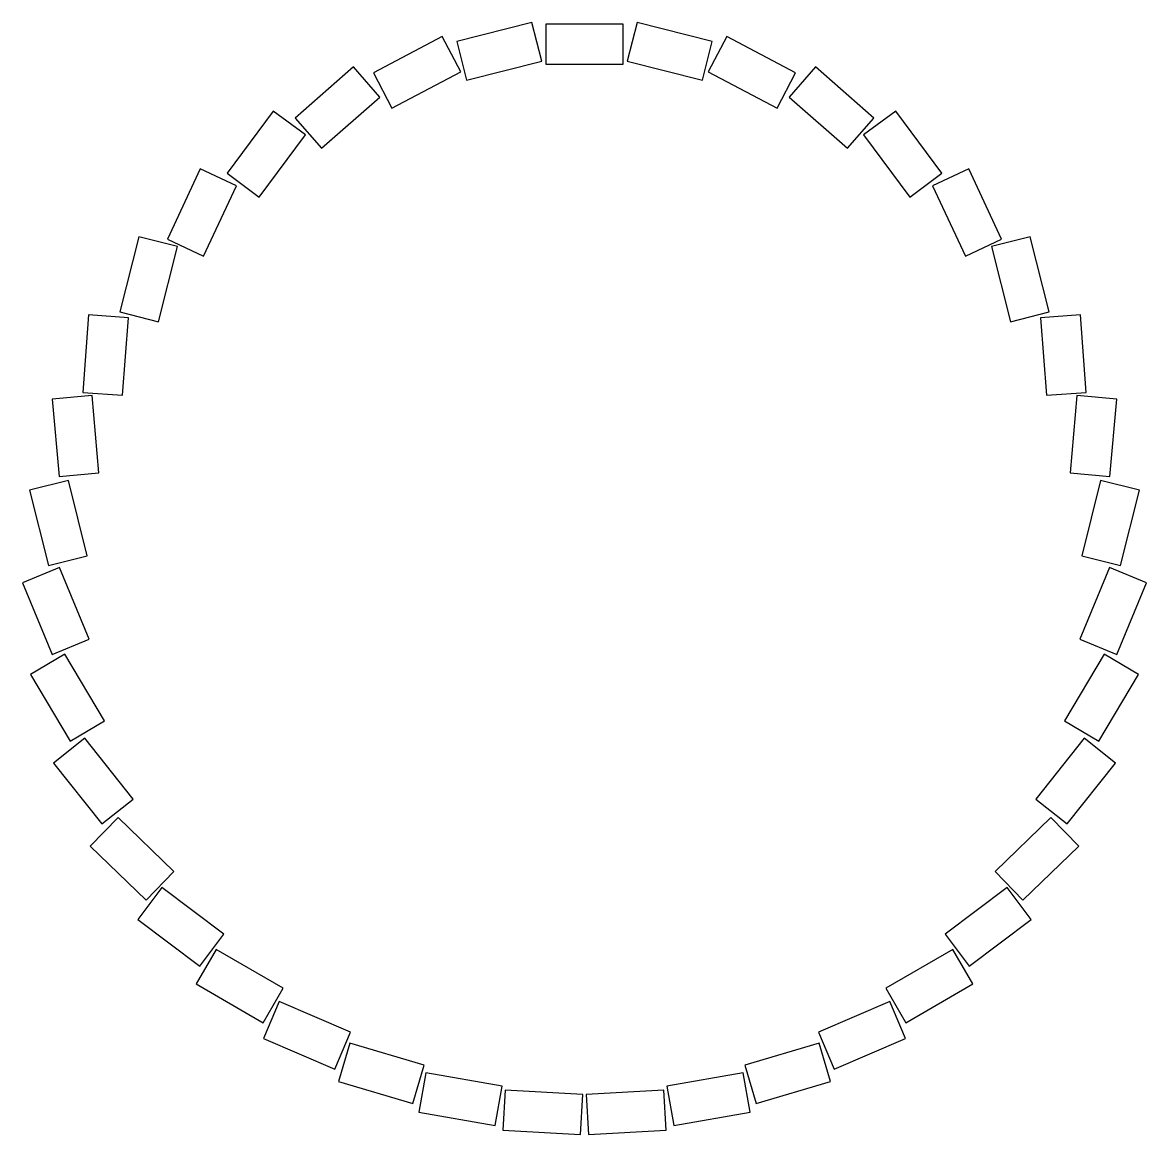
# Model space of a CAD drawing. Header units: millimetres. Extents: x -75 to 75, y -99 to 49.
import ezdxf

# ---------------------------------------------------------------- set-up
doc = ezdxf.new("R2010")
doc.units = ezdxf.units.MM
doc.layers.get('0').update_dxf_attribs({"linetype": 'CONTINUOUS'})

msp = doc.modelspace()

# ---------------------------------------------------------------- linework, layer by layer
for points in [[(-16.96, 46.36), (-15.67, 41.22), (-5.68, 43.73), (-6.97, 48.87)], [(-5.15, 48.65), (-5.15, 43.35), (5.15, 43.35), (5.15, 48.65)], [(5.68, 43.73), (15.67, 41.22), (16.96, 46.36), (6.97, 48.87)], [(-28.01, 42.19), (-25.55, 37.5), (-16.43, 42.3), (-18.9, 46.99)], [(28.01, 42.19), (18.9, 46.99), (16.43, 42.3), (25.55, 37.5)], [(-27.15, 38.97), (-30.64, 42.96), (-38.4, 36.19), (-34.92, 32.2)], [(27.15, 38.97), (34.92, 32.2), (38.4, 36.19), (30.64, 42.96)], [(-43.19, 25.68), (-37.04, 33.95), (-41.3, 37.11), (-47.44, 28.85)], [(47.44, 28.85), (41.3, 37.11), (37.04, 33.95), (43.19, 25.68)], [(-46.19, 27.19), (-51, 29.43), (-55.35, 20.09), (-50.54, 17.85)], [(51, 29.43), (46.19, 27.19), (50.54, 17.85), (55.35, 20.09)], [(-56.54, 9.15), (-53.99, 19.13), (-59.12, 20.44), (-61.68, 10.47)], [(56.54, 9.15), (61.68, 10.47), (59.12, 20.44), (53.99, 19.13)], [(-60.52, 9.66), (-65.81, 10.05), (-66.57, -0.22), (-61.29, -0.61)], [(65.81, 10.05), (60.52, 9.66), (61.29, -0.61), (66.57, -0.22)], [(-70.63, -1.11), (-69.72, -11.37), (-64.44, -10.9), (-65.35, -0.64)], [(69.72, -11.37), (70.63, -1.11), (65.35, -0.64), (64.44, -10.9)], [(-65.98, -21.9), (-68.49, -11.91), (-73.63, -13.2), (-71.12, -23.19)], [(68.49, -11.91), (65.98, -21.9), (71.12, -23.19), (73.63, -13.2)], [(-65.73, -32.97), (-69.69, -23.46), (-74.58, -25.5), (-70.62, -35)], [(65.73, -32.97), (70.62, -35), (74.58, -25.5), (69.69, -23.46)], [(-63.69, -43.82), (-68.95, -34.97), (-73.5, -37.67), (-68.24, -46.53)], [(68.95, -34.97), (63.69, -43.82), (68.24, -46.53), (73.5, -37.67)], [(-64.06, -57.49), (-59.91, -54.2), (-66.32, -46.13), (-70.47, -49.43)], [(59.91, -54.2), (64.06, -57.49), (70.47, -49.43), (66.32, -46.13)], [(-61.9, -56.66), (-65.58, -60.47), (-58.18, -67.63), (-54.49, -63.82)], [(58.18, -67.63), (65.58, -60.47), (61.9, -56.66), (54.49, -63.82)], [(-47.85, -72.14), (-56.08, -65.94), (-59.27, -70.18), (-51.04, -76.37)], [(47.85, -72.14), (51.04, -76.37), (59.27, -70.18), (56.08, -65.94)], [(-42.62, -83.9), (-39.97, -79.31), (-48.88, -74.15), (-51.54, -78.74)], [(48.88, -74.15), (39.97, -79.31), (42.62, -83.9), (51.54, -78.74)], [(-40.5, -81.09), (-42.59, -85.96), (-33.13, -90.03), (-31.04, -85.16)], [(42.59, -85.96), (40.5, -81.09), (31.04, -85.16), (33.13, -90.03)], [(-31.15, -86.6), (-32.66, -91.68), (-22.79, -94.62), (-21.27, -89.54)], [(31.15, -86.6), (21.27, -89.54), (22.79, -94.62), (32.66, -91.68)], [(-21.07, -90.55), (-21.98, -95.77), (-11.84, -97.54), (-10.92, -92.32)], [(10.92, -92.32), (11.84, -97.54), (21.98, -95.77), (21.07, -90.55)], [(-0.24, -93.43), (-10.52, -92.84), (-10.82, -98.13), (-0.54, -98.72)], [(10.82, -98.13), (10.52, -92.84), (0.24, -93.43), (0.54, -98.72)]]:
    msp.add_lwpolyline(points, close=True)

doc.saveas('drawing.dxf')
